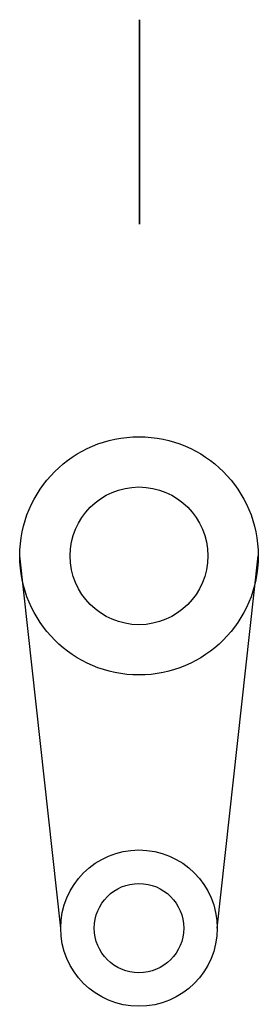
# Model space of a CAD drawing. Header units: inches. Extents: x -32 to 32, y -21 to 244.
import ezdxf

# ---------------------------------------------------------------- set-up
doc = ezdxf.new("R2010")
doc.units = ezdxf.units.IN
doc.header["$MEASUREMENT"] = 0
doc.layers.get('0').update_dxf_attribs({"true_color": 0xc2ced6})

msp = doc.modelspace()

# ---------------------------------------------------------------- linework, layer by layer
at = {"extrusion": (1, 0, 0)}
for p, q in [((0, 236.27, -50.66), (0, 244.16, -50.66)), ((0, 244.16, -50.66), (0, 244.16, -26.66)), ((0, 244.16, -26.66), (0, 189.27, -38.66)), ((0, 189.27, -50.66), (0, 236.27, -50.66)), ((0, 189.27, -38.66), (0, 189.27, -50.66))]:
    msp.add_line(p, q, dxfattribs=at)
for p, q in [((-21.18, 0.14), (-32.18, 100.14)), ((20.82, 0.14), (31.82, 100.14))]:
    msp.add_line(p, q)
for centre, radius in [((-0.18, 100.14), 32), ((-0.18, 100.14), 18.5), ((-0.18, 0.14), 21), ((-0.18, 0.14), 12)]:
    msp.add_circle(centre, radius)

doc.saveas('drawing.dxf')
